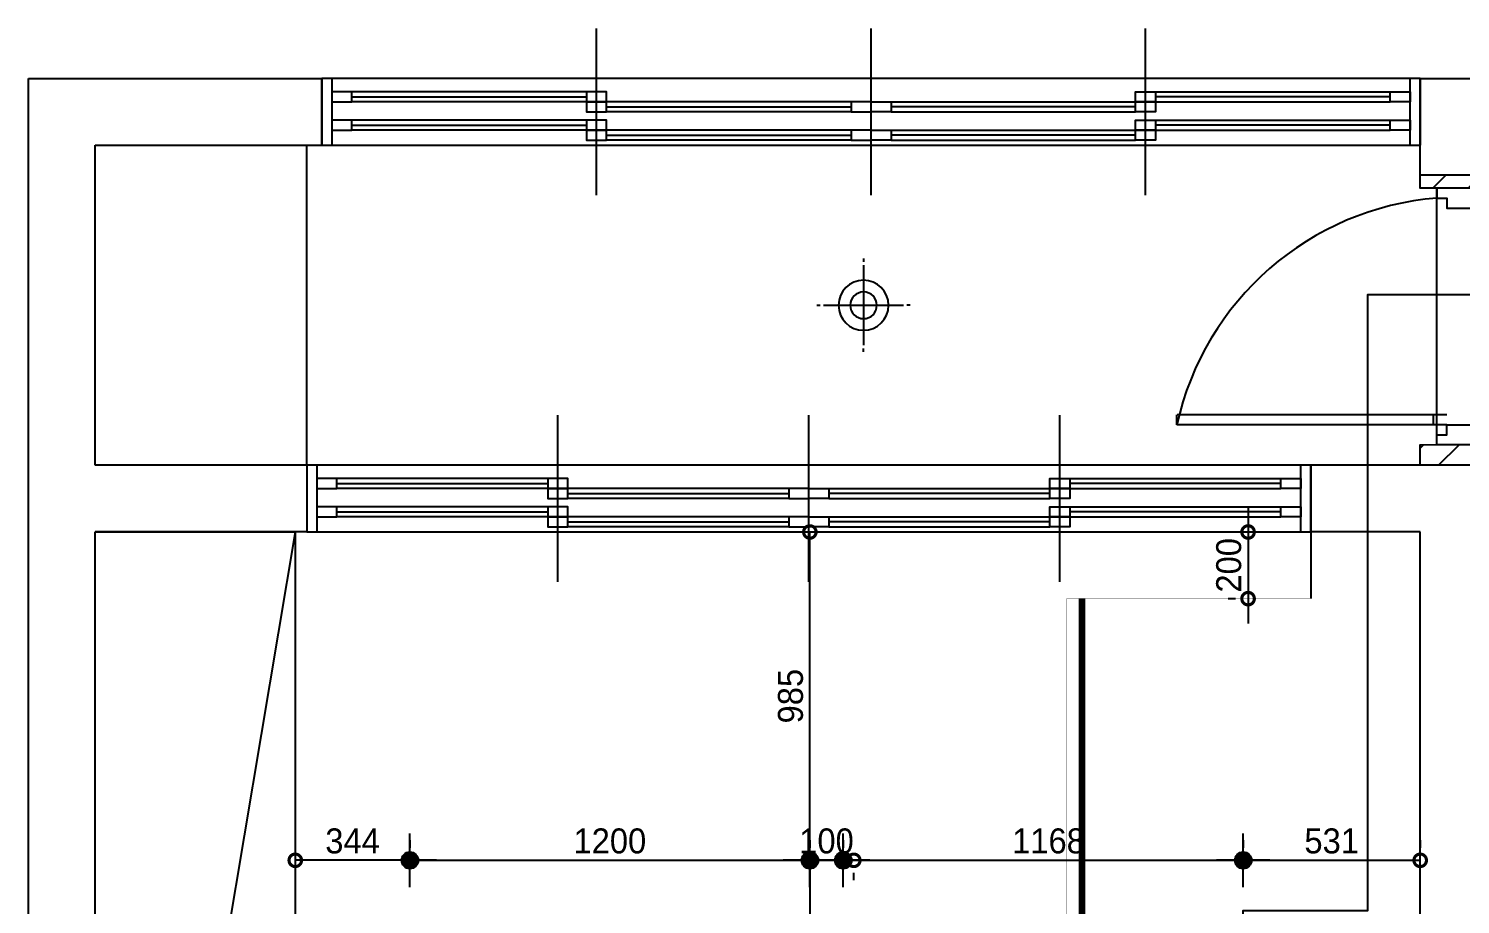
# Model space of a CAD drawing. Header units: inches. Extents: x -4181 to 116552, y 25636 to 44656.
# Drawn here: x 38872 to 43168, y 37649 to 40276 of the extents above; entities that cross this region are included whole.
import ezdxf

# ---------------------------------------------------------------- set-up
doc = ezdxf.new("R2010")
doc.units = ezdxf.units.IN
doc.header["$LTSCALE"] = 50
doc.header["$MEASUREMENT"] = 0
doc.linetypes.add('HIDDEN', pattern=[0.375, 0.25, -0.125])
for name, color, linetype in [('02-wal', 2, 'Continuous'), ('03-WAL NEW', 3, 'Continuous'), ('07-dim wal', 5, 'Continuous'), ('3.기호.계단선', 30, 'Continuous'), ('6fur', 6, 'Continuous'), ('CEIL-DOOR', 6, 'Continuous'), ('CEIL-LIGHT', 7, 'Continuous'), ('CO-DOOR', 8, 'Continuous'), ('HAT', 5, 'Continuous'), ('RC-LIGHT', 7, 'Continuous'), ('U-LANP', 6, 'Continuous'), ('도면층2', 2, 'Continuous'), ('도면층4', 4, 'Continuous'), ('도면층5', 5, 'Continuous')]:
    doc.layers.add(name, color=color, linetype=linetype)
doc.styles.add('스타일1', font='HY울릉도M.TTF')
doc.linetypes.add('FENCELINE1', pattern='A,0.25,-0.1,[133,ltypeshp.shx,S=0.1,R=0,X=-0.1,Y=0],-0.1,1', length=1.45)
doc.dimstyles.new('30', dxfattribs={"dimscale": 30, "dimtxt": 2.5, "dimasz": 2.5, "dimexe": 1.25, "dimexo": 2, "dimtad": 1, "dimdec": 0, "dimtxsty": '스타일1', "dimblk": 'DOTSMALL', "dimcen": 2.5, "dimclrd": 1, "dimclre": 1, "dimclrt": 2, "dimadec": 0, "dimazin": 0, "dimtfac": 1, "dimtix": 1, "dimtmove": 0, "dimatfit": 3, "dimldrblk": 'DOTSMALL', "dimfxl": 1.25, "dimarcsym": 0})

# ---------------------------------------------------------------- blocks, each defined once
blk = doc.blocks.new('asfsd')
at = {"layer": '07-dim wal', "transparency": 33554687}
h = blk.add_hatch(dxfattribs=at)
h.set_pattern_fill('ANSI31', color=3, scale=600)
h.paths.add_polyline_path([(18155.6, 40089.2), (18156, 40221.5), (18153.6, 40221.1), (18115.6, 40213.7), (18115.6, 40129.2), (17915.6, 40128.7), (17915.6, 40089.2), (17965.6, 40089.2)])
h = blk.add_hatch(dxfattribs=at)
h.set_pattern_fill('ANSI31', color=3, scale=600)
h.paths.add_polyline_path([(18265.6, 37903.4), (18265.6, 39319.5), (18165.6, 39319.4), (18165.6, 39319.2), (18015.6, 39319.2), (17915.6, 39318.9), (17915.6, 39257.4), (18115.6, 39257.4), (18115.6, 37903.4)])
h.paths.add_polyline_path([(18115.6, 35287.4), (18265.6, 35287.4), (18265.6, 36703.4), (18115.6, 36703.4)])
at = {"layer": '02-wal'}
for p, q in [((13740.6, 40417.4), (14620.6, 40417.4)), ((13740.6, 35487.4), (13740.6, 40417.4)), ((14620.6, 40217.4), (14620.6, 40417.4)), ((17915.6, 40417.4), (18115.6, 40417.4)), ((13940.6, 40217.4), (14620.6, 40217.4)), ((13940.6, 39257.4), (13940.6, 40217.4)), ((17915.6, 40128.7), (17915.6, 40217.4)), ((17915.6, 40128.7), (18115.6, 40129.2)), ((14575.6, 39257.4), (13940.6, 39257.4)), ((14575.6, 39257.4), (14575.6, 39057.4)), ((17587.6, 39057.4), (17587.6, 39257.4)), ((18115.6, 39257.4), (17587.6, 39257.4)), ((13940.6, 35487.4), (13940.6, 39057.4)), ((14575.6, 39057.4), (13940.6, 39057.4)), ((17915.6, 39057.4), (17587.6, 39057.4)), ((17915.6, 35487.4), (17915.6, 39057.4))]:
    blk.add_line(p, q, dxfattribs=at)
at = {"layer": '03-WAL NEW'}
for points in [[(18115.6, 40089.2), (17915.6, 40089.2), (17915.6, 40128.7), (18115.6, 40129.2)], [(18115.6, 39257.4), (17915.6, 39257.4), (17915.6, 39318.9), (18115.6, 39319.4)]]:
    blk.add_lwpolyline(points, dxfattribs=at)
at = {"layer": 'CO-DOOR'}
for p, q in [((17965.6, 39319.2), (17965.6, 40089.2)), ((17185.6, 39379.2), (17185.6, 39409.2)), ((17995.6, 39409.2), (17186.2, 39409.2)), ((17955.6, 39379.2), (17955.6, 39409.2)), ((17995.6, 39379.2), (17185.6, 39379.2))]:
    blk.add_line(p, q, dxfattribs=at)
for points in [[(17965.6, 40089.2), (17965.6, 40059.2), (17995.6, 40059.2), (17995.6, 40029.2), (18135.6, 40029.2), (18135.6, 40059.2), (18165.6, 40059.2), (18165.6, 40089.2), (17965.6, 40089.2)], [(17965.6, 39319.2), (17965.6, 39349.2), (17995.6, 39349.2), (17995.6, 39379.2), (18135.6, 39379.2), (18135.6, 39349.2), (18165.6, 39349.2), (18165.6, 39319.2), (17965.6, 39319.2)]]:
    blk.add_lwpolyline(points, dxfattribs=at)
blk.add_arc((18035.7, 39191.4), 870.5, 94.6157, 167.5478, dxfattribs=at)
at = {"layer": '도면층2'}
for p, q in [((14620.6, 40417.4), (14620.6, 40217.4)), ((17915.6, 40417.4), (17915.6, 40217.4)), ((14575.6, 39257.4), (14575.6, 39057.4)), ((17587.6, 39257.4), (17587.6, 39057.4))]:
    blk.add_line(p, q, dxfattribs=at)
at = {"layer": '도면층4'}
for p, q in [((15444.4, 40067.4), (15444.4, 40567.4)), ((16268.1, 40067.4), (16268.1, 40567.4)), ((17091.9, 40067.4), (17091.9, 40567.4)), ((17915.6, 40417.4), (14620.6, 40417.4)), ((14620.6, 40417.4), (14620.6, 40217.4)), ((14650.6, 40417.4), (14650.6, 40217.4)), ((17885.6, 40217.4), (17885.6, 40417.4)), ((17915.6, 40217.4), (17915.6, 40417.4)), ((14710.6, 40362.4), (15414.4, 40362.4)), ((17825.6, 40362.4), (17121.9, 40362.4)), ((15474.4, 40332.4), (16208.1, 40332.4)), ((17061.9, 40332.4), (16328.1, 40332.4)), ((14710.6, 40277.4), (15414.4, 40277.4)), ((17825.6, 40277.4), (17121.9, 40277.4)), ((14620.6, 40217.4), (17915.6, 40217.4)), ((15474.4, 40247.4), (16208.1, 40247.4)), ((17061.9, 40247.4), (16328.1, 40247.4)), ((15328.6, 38907.4), (15328.6, 39407.4)), ((16081.6, 38907.4), (16081.6, 39407.4)), ((16834.6, 38907.4), (16834.6, 39407.4)), ((17587.6, 39257.4), (14575.6, 39257.4)), ((14575.6, 39257.4), (14575.6, 39057.4)), ((14605.6, 39257.4), (14605.6, 39057.4)), ((17557.6, 39057.4), (17557.6, 39257.4)), ((17587.6, 39057.4), (17587.6, 39257.4)), ((14665.6, 39202.4), (15298.6, 39202.4)), ((17497.6, 39202.4), (16864.6, 39202.4)), ((15358.6, 39172.4), (16021.6, 39172.4)), ((16804.6, 39172.4), (16141.6, 39172.4)), ((14665.6, 39117.4), (15298.6, 39117.4)), ((17497.6, 39117.4), (16864.6, 39117.4)), ((14575.6, 39057.4), (17587.6, 39057.4)), ((15358.6, 39087.4), (16021.6, 39087.4)), ((16804.6, 39087.4), (16141.6, 39087.4))]:
    blk.add_line(p, q, dxfattribs=at)
for points in [[(14650.6, 40377.4), (14650.6, 40347.4), (14710.6, 40347.4), (14710.6, 40377.4)], [(15414.4, 40377.4), (15414.4, 40347.4), (15474.4, 40347.4), (15474.4, 40377.4)], [(17121.9, 40377.4), (17121.9, 40347.4), (17061.9, 40347.4), (17061.9, 40377.4)], [(17885.6, 40377.4), (17885.6, 40347.4), (17825.6, 40347.4), (17825.6, 40377.4)], [(15414.4, 40347.4), (15414.4, 40317.4), (15474.4, 40317.4), (15474.4, 40347.4)], [(16208.1, 40347.4), (16208.1, 40317.4), (16268.1, 40317.4), (16268.1, 40347.4)], [(16328.1, 40347.4), (16328.1, 40317.4), (16268.1, 40317.4), (16268.1, 40347.4)], [(17121.9, 40347.4), (17121.9, 40317.4), (17061.9, 40317.4), (17061.9, 40347.4)], [(14650.6, 40292.4), (14650.6, 40262.4), (14710.6, 40262.4), (14710.6, 40292.4)], [(15414.4, 40292.4), (15414.4, 40262.4), (15474.4, 40262.4), (15474.4, 40292.4)], [(17121.9, 40292.4), (17121.9, 40262.4), (17061.9, 40262.4), (17061.9, 40292.4)], [(17885.6, 40292.4), (17885.6, 40262.4), (17825.6, 40262.4), (17825.6, 40292.4)], [(15414.4, 40262.4), (15414.4, 40232.4), (15474.4, 40232.4), (15474.4, 40262.4)], [(16208.1, 40262.4), (16208.1, 40232.4), (16268.1, 40232.4), (16268.1, 40262.4)], [(16328.1, 40262.4), (16328.1, 40232.4), (16268.1, 40232.4), (16268.1, 40262.4)], [(17121.9, 40262.4), (17121.9, 40232.4), (17061.9, 40232.4), (17061.9, 40262.4)], [(14605.6, 39217.4), (14605.6, 39187.4), (14665.6, 39187.4), (14665.6, 39217.4)], [(15298.6, 39217.4), (15298.6, 39187.4), (15358.6, 39187.4), (15358.6, 39217.4)], [(15298.6, 39187.4), (15298.6, 39157.4), (15358.6, 39157.4), (15358.6, 39187.4)], [(16021.6, 39187.4), (16021.6, 39157.4), (16081.6, 39157.4), (16081.6, 39187.4)], [(16141.6, 39187.4), (16141.6, 39157.4), (16081.6, 39157.4), (16081.6, 39187.4)], [(16864.6, 39217.4), (16864.6, 39187.4), (16804.6, 39187.4), (16804.6, 39217.4)], [(16864.6, 39187.4), (16864.6, 39157.4), (16804.6, 39157.4), (16804.6, 39187.4)], [(17557.6, 39217.4), (17557.6, 39187.4), (17497.6, 39187.4), (17497.6, 39217.4)], [(14605.6, 39132.4), (14605.6, 39102.4), (14665.6, 39102.4), (14665.6, 39132.4)], [(15298.6, 39132.4), (15298.6, 39102.4), (15358.6, 39102.4), (15358.6, 39132.4)], [(16864.6, 39132.4), (16864.6, 39102.4), (16804.6, 39102.4), (16804.6, 39132.4)], [(17557.6, 39132.4), (17557.6, 39102.4), (17497.6, 39102.4), (17497.6, 39132.4)], [(15298.6, 39102.4), (15298.6, 39072.4), (15358.6, 39072.4), (15358.6, 39102.4)], [(16021.6, 39102.4), (16021.6, 39072.4), (16081.6, 39072.4), (16081.6, 39102.4)], [(16141.6, 39102.4), (16141.6, 39072.4), (16081.6, 39072.4), (16081.6, 39102.4)], [(16864.6, 39102.4), (16864.6, 39072.4), (16804.6, 39072.4), (16804.6, 39102.4)]]:
    blk.add_lwpolyline(points, close=True, dxfattribs=at)
at = {"layer": '도면층5'}
for p, q in [((15414.4, 40377.4), (14710.6, 40377.4)), ((17121.9, 40377.4), (17825.6, 40377.4)), ((15414.4, 40347.4), (14710.6, 40347.4)), ((16208.1, 40347.4), (15474.4, 40347.4)), ((16328.1, 40347.4), (17061.9, 40347.4)), ((17121.9, 40347.4), (17825.6, 40347.4)), ((15414.4, 40292.4), (14710.6, 40292.4)), ((16208.1, 40317.4), (15474.4, 40317.4)), ((16328.1, 40317.4), (17061.9, 40317.4)), ((17121.9, 40292.4), (17825.6, 40292.4)), ((15414.4, 40262.4), (14710.6, 40262.4)), ((16208.1, 40262.4), (15474.4, 40262.4)), ((16328.1, 40262.4), (17061.9, 40262.4)), ((17121.9, 40262.4), (17825.6, 40262.4)), ((16208.1, 40232.4), (15474.4, 40232.4)), ((16328.1, 40232.4), (17061.9, 40232.4)), ((15298.6, 39217.4), (14665.6, 39217.4)), ((15298.6, 39187.4), (14665.6, 39187.4)), ((16021.6, 39187.4), (15358.6, 39187.4)), ((16141.6, 39187.4), (16804.6, 39187.4)), ((16864.6, 39217.4), (17497.6, 39217.4)), ((16864.6, 39187.4), (17497.6, 39187.4)), ((15298.6, 39132.4), (14665.6, 39132.4)), ((16021.6, 39157.4), (15358.6, 39157.4)), ((16141.6, 39157.4), (16804.6, 39157.4)), ((16864.6, 39132.4), (17497.6, 39132.4)), ((15298.6, 39102.4), (14665.6, 39102.4)), ((16021.6, 39102.4), (15358.6, 39102.4)), ((16141.6, 39102.4), (16804.6, 39102.4)), ((16864.6, 39102.4), (17497.6, 39102.4)), ((16021.6, 39072.4), (15358.6, 39072.4)), ((16141.6, 39072.4), (16804.6, 39072.4))]:
    blk.add_line(p, q, dxfattribs=at)
blk = doc.blocks.new('cjswjdeh')
at = {"layer": '6fur', "color": 8}
for p, q in [((39707.4, 38965.7), (39707.4, 39925.7)), ((39672.4, 38765.7), (39072.4, 35195.7))]:
    blk.add_line(p, q, dxfattribs=at)
blk.add_lwpolyline([(39072.4, 38765.7), (39672.4, 38765.7), (39672.4, 35195.7), (39072.4, 35195.7), (39072.4, 38765.7)], dxfattribs=at)
at = {"layer": '6fur'}
blk.add_blockref('asfsd', (25131.8, -291.7), dxfattribs=at)
blk = doc.blocks.new('1')
at = {"linetype": 'Continuous'}
h = blk.add_hatch(color=4, dxfattribs=at)
h.dxf.hatch_style = 1
edge = h.paths.add_edge_path()
edge.add_arc((11539653.5, -14273503.8), 37.5, 0, 360)
at = {"color": 1, "linetype": 'Continuous'}
for p, q in [((11539653.5, -14273637.1), (11539653.5, -14273370.5)), ((11539520.2, -14273503.8), (11539786.8, -14273503.8))]:
    blk.add_line(p, q, dxfattribs=at)
at = {"color": 4, "linetype": 'Continuous'}
for radius in [41.5, 37.5]:
    blk.add_circle((11539653.5, -14273503.8), radius, dxfattribs=at)
blk = doc.blocks.new('_DOTSMALL')
at = {"color": 0, "linetype": 'ByBlock', "const_width": 0.5}
blk.add_lwpolyline([(-0.0625, 0, 1), (0.0625, 0, 1)], format="xyb", close=True, dxfattribs=at)
blk = doc.blocks.new('*D169')
at = {"layer": '07-dim wal', "color": 1, "lineweight": -2, "transparency": 16777216}
for p, q in [((41216.2, 37780.7), (41216.2, 36180.7)), ((41276.2, 37780.7), (41253.7, 37780.7)), ((41276.2, 36180.7), (41253.7, 36180.7))]:
    blk.add_line(p, q, dxfattribs=at)
at = {"layer": 'Defpoints', "color": 0, "transparency": 16777216}
for p in [(41216.2, 37780.7), (41216.2, 36180.7), (41216.2, 36180.7)]:
    blk.add_point(p, dxfattribs=at)
at = {"layer": '07-dim wal', "color": 1, "lineweight": -2, "transparency": 16777216, "xscale": 75, "yscale": 75, "zscale": 75}
for p, rotation in [((41216.2, 37780.7), 90), ((41216.2, 36180.7), 270)]:
    blk.add_blockref('_DOTSMALL', p, dxfattribs=dict(at, rotation=rotation))
at = {"layer": '07-dim wal', "color": 2, "transparency": 16777216, "insert": (41158.4, 36980.7), "char_height": 75, "attachment_point": 5, "rotation": 90, "style": '스타일1'}
blk.add_mtext('1600', dxfattribs=at)
blk = doc.blocks.new('*D170')
at = {"layer": '07-dim wal', "color": 1, "lineweight": -2, "transparency": 16777216}
for p, q in [((41216.2, 37840.7), (41216.2, 37818.2)), ((41316.2, 37840.7), (41316.2, 37818.2)), ((41141.2, 37780.7), (41391.2, 37780.7))]:
    blk.add_line(p, q, dxfattribs=at)
at = {"layer": 'Defpoints', "color": 0, "transparency": 16777216}
for p in [(41216.2, 37780.7), (41316.2, 37780.7), (41316.2, 37780.7)]:
    blk.add_point(p, dxfattribs=at)
at = {"layer": '07-dim wal', "color": 1, "lineweight": -2, "transparency": 16777216, "xscale": 75, "yscale": 75, "zscale": 75}
blk.add_blockref('_DOTSMALL', (41216.2, 37780.7), dxfattribs=at)
at = {"layer": '07-dim wal', "color": 1, "lineweight": -2, "transparency": 16777216, "xscale": 75, "yscale": 75, "zscale": 75, "rotation": 180}
blk.add_blockref('_DOTSMALL', (41316.2, 37780.7), dxfattribs=at)
at = {"layer": '07-dim wal', "color": 2, "transparency": 16777216, "insert": (41266.2, 37838.4), "char_height": 75, "attachment_point": 5, "style": '스타일1'}
blk.add_mtext('100', dxfattribs=at)
blk = doc.blocks.new('*D171')
at = {"layer": '07-dim wal', "color": 1, "lineweight": -2, "transparency": 16777216}
for p, q in [((40016.2, 37780.7), (41216.2, 37780.7)), ((40016.2, 37720.7), (40016.2, 37743.2)), ((41216.2, 37720.7), (41216.2, 37743.2))]:
    blk.add_line(p, q, dxfattribs=at)
at = {"layer": 'Defpoints', "color": 0, "transparency": 16777216}
for p in [(40016.2, 37780.7), (41216.2, 37780.7), (41216.2, 37780.7)]:
    blk.add_point(p, dxfattribs=at)
at = {"layer": '07-dim wal', "color": 1, "lineweight": -2, "transparency": 16777216, "xscale": 75, "yscale": 75, "zscale": 75, "rotation": 180}
blk.add_blockref('_DOTSMALL', (40016.2, 37780.7), dxfattribs=at)
at = {"layer": '07-dim wal', "color": 1, "lineweight": -2, "transparency": 16777216, "xscale": 75, "yscale": 75, "zscale": 75}
blk.add_blockref('_DOTSMALL', (41216.2, 37780.7), dxfattribs=at)
at = {"layer": '07-dim wal', "color": 2, "transparency": 16777216, "insert": (40616.2, 37838.4), "char_height": 75, "attachment_point": 5, "style": '스타일1'}
blk.add_mtext('1200', dxfattribs=at)
blk = doc.blocks.new('*D172')
at = {"layer": '07-dim wal', "color": 1, "lineweight": -2, "transparency": 16777216}
for p, q in [((41348.1, 37780.7), (42516.2, 37780.7)), ((41348.1, 37720.7), (41348.1, 37743.2)), ((42516.2, 37720.7), (42516.2, 37743.2))]:
    blk.add_line(p, q, dxfattribs=at)
at = {"layer": 'Defpoints', "color": 0, "transparency": 16777216}
for p in [(41348.1, 37780.7), (42516.2, 37780.7), (42516.2, 37780.7)]:
    blk.add_point(p, dxfattribs=at)
at = {"layer": '07-dim wal', "color": 1, "lineweight": -2, "transparency": 16777216, "xscale": 75, "yscale": 75, "zscale": 75, "rotation": 180}
blk.add_blockref('_DOTSMALL', (41348.1, 37780.7), dxfattribs=at)
at = {"layer": '07-dim wal', "color": 1, "lineweight": -2, "transparency": 16777216, "xscale": 75, "yscale": 75, "zscale": 75}
blk.add_blockref('_DOTSMALL', (42516.2, 37780.7), dxfattribs=at)
at = {"layer": '07-dim wal', "color": 2, "transparency": 16777216, "insert": (41932.2, 37838.5), "char_height": 75, "attachment_point": 5, "style": '스타일1'}
blk.add_mtext('1168', dxfattribs=at)
blk = doc.blocks.new('*D173')
at = {"layer": '07-dim wal', "color": 1, "lineweight": -2, "transparency": 16777216}
for p, q in [((42516.2, 37840.7), (42516.2, 37818.2)), ((43047.4, 37840.7), (43047.4, 37818.2)), ((42516.2, 37780.7), (43047.4, 37780.7))]:
    blk.add_line(p, q, dxfattribs=at)
at = {"layer": 'Defpoints', "color": 0, "transparency": 16777216}
for p in [(42516.2, 37780.7), (43047.4, 37780.7), (43047.4, 37780.7)]:
    blk.add_point(p, dxfattribs=at)
at = {"layer": '07-dim wal', "color": 1, "lineweight": -2, "transparency": 16777216, "xscale": 75, "yscale": 75, "zscale": 75, "rotation": 180}
blk.add_blockref('_DOTSMALL', (42516.2, 37780.7), dxfattribs=at)
at = {"layer": '07-dim wal', "color": 1, "lineweight": -2, "transparency": 16777216, "xscale": 75, "yscale": 75, "zscale": 75}
blk.add_blockref('_DOTSMALL', (43047.4, 37780.7), dxfattribs=at)
at = {"layer": '07-dim wal', "color": 2, "transparency": 16777216, "insert": (42781.8, 37838.4), "char_height": 75, "attachment_point": 5, "style": '스타일1'}
blk.add_mtext('531', dxfattribs=at)
blk = doc.blocks.new('*D174')
at = {"layer": '07-dim wal', "color": 1, "lineweight": -2, "transparency": 16777216}
for p, q in [((41156.2, 38765.7), (41178.7, 38765.7)), ((41216.2, 37780.7), (41216.2, 38765.7)), ((41156.2, 37780.7), (41178.7, 37780.7))]:
    blk.add_line(p, q, dxfattribs=at)
at = {"layer": 'Defpoints', "color": 0, "transparency": 16777216}
for p in [(41216.2, 38765.7), (41216.2, 38765.7), (41216.2, 37780.7)]:
    blk.add_point(p, dxfattribs=at)
at = {"layer": '07-dim wal', "color": 1, "lineweight": -2, "transparency": 16777216, "xscale": 75, "yscale": 75, "zscale": 75}
for p, rotation in [((41216.2, 38765.7), 90), ((41216.2, 37780.7), 270)]:
    blk.add_blockref('_DOTSMALL', p, dxfattribs=dict(at, rotation=rotation))
at = {"layer": '07-dim wal', "color": 2, "transparency": 16777216, "insert": (41158.5, 38273.2), "char_height": 75, "attachment_point": 5, "rotation": 90, "style": '스타일1'}
blk.add_mtext('985', dxfattribs=at)
blk = doc.blocks.new('*D176')
at = {"layer": '07-dim wal', "color": 1, "lineweight": -2, "transparency": 16777216}
for p, q in [((42531, 38840.7), (42531, 38490.7)), ((42471, 38765.7), (42493.5, 38765.7)), ((42471, 38565.7), (42493.5, 38565.7))]:
    blk.add_line(p, q, dxfattribs=at)
at = {"layer": 'Defpoints', "color": 0, "transparency": 16777216}
for p in [(42531, 38765.7), (42531, 38565.7), (42531, 38565.7)]:
    blk.add_point(p, dxfattribs=at)
at = {"layer": '07-dim wal', "color": 1, "lineweight": -2, "transparency": 16777216, "xscale": 75, "yscale": 75, "zscale": 75}
for p, rotation in [((42531, 38765.7), 270), ((42531, 38565.7), 90)]:
    blk.add_blockref('_DOTSMALL', p, dxfattribs=dict(at, rotation=rotation))
at = {"layer": '07-dim wal', "color": 2, "transparency": 16777216, "insert": (42473.3, 38665.7), "char_height": 75, "attachment_point": 5, "rotation": 90, "style": '스타일1'}
blk.add_mtext('200', dxfattribs=at)
blk = doc.blocks.new('매입등')
at = {"layer": 'HAT', "color": 1}
for p, q in [((0, 140), (0, 130)), ((0, 120), (0, -120)), ((-140, 0), (-130, 0)), ((120, 0), (-120, 0)), ((140, 0), (130, 0)), ((-140, 0), (-130, 0)), ((0, -140), (0, -130))]:
    blk.add_line(p, q, dxfattribs=at)
blk.add_circle((0, 0), 40, dxfattribs=at)
at = {"layer": 'U-LANP'}
blk.add_circle((0, 0), 75, dxfattribs=at)
blk = doc.blocks.new('A$C59950440')
at = {"layer": 'CEIL-DOOR'}
blk.add_blockref('매입등', (140, 140), dxfattribs=at)
blk = doc.blocks.new('*D208')
at = {"layer": '07-dim wal', "color": 1, "lineweight": -2, "transparency": 16777216}
for p, q in [((39672.4, 37840.7), (39672.4, 37818.2)), ((40016.2, 37840.7), (40016.2, 37818.2)), ((40016.2, 37780.7), (39672.4, 37780.7))]:
    blk.add_line(p, q, dxfattribs=at)
at = {"layer": 'Defpoints', "color": 0, "transparency": 16777216}
for p in [(39672.4, 37780.7), (39672.4, 37780.7), (40016.2, 37780.7)]:
    blk.add_point(p, dxfattribs=at)
at = {"layer": '07-dim wal', "color": 1, "lineweight": -2, "transparency": 16777216, "xscale": 75, "yscale": 75, "zscale": 75, "rotation": 180}
blk.add_blockref('_DOTSMALL', (39672.4, 37780.7), dxfattribs=at)
at = {"layer": '07-dim wal', "color": 1, "lineweight": -2, "transparency": 16777216, "xscale": 75, "yscale": 75, "zscale": 75}
blk.add_blockref('_DOTSMALL', (40016.2, 37780.7), dxfattribs=at)
at = {"layer": '07-dim wal', "color": 2, "transparency": 16777216, "insert": (39844.3, 37838.4), "char_height": 75, "attachment_point": 5, "style": '스타일1'}
blk.add_mtext('344', dxfattribs=at)

msp = doc.modelspace()

# ---------------------------------------------------------------- linework, layer by layer
at = {"layer": '3.기호.계단선', "linetype": 'FENCELINE1'}
msp.add_lwpolyline([(42516.2, 37515.1), (42516.2, 37630.5), (42890, 37630.5), (42890, 39478.6), (44841.5, 39478.6)], dxfattribs=at)
at = {"layer": 'CEIL-LIGHT'}
msp.add_line((42719.4, 38765.7), (42719.4, 38565.7), dxfattribs=at)
at = {"layer": 'CEIL-LIGHT', "color": 10, "linetype": 'HIDDEN', "ltscale": 10, "const_width": 20}
msp.add_lwpolyline([(42032.4, 38565.7), (42032.4, 35195.7)], dxfattribs=at)
at = {"layer": 'CEIL-LIGHT'}
msp.add_lwpolyline([(42719.4, 38565.7, 1, 1, 0), (41987, 38565.7, 1, 1, 0), (41982.4, 35195.7, 1, 1, 0)], format="xyseb", dxfattribs=at)

# ---------------------------------------------------------------- block references
at = {"layer": '07-dim wal'}
msp.add_blockref('cjswjdeh', (0, 0), dxfattribs=at)
at = {"layer": 'RC-LIGHT', "xscale": -1}
msp.add_blockref('A$C59950440', (41517.4, 39305.7), dxfattribs=at)
at = {"layer": 'RC-LIGHT', "xscale": 0.6024096385271789, "yscale": 0.6024096385271789, "zscale": 0.6024096385271789, "rotation": 89.99999999999999}
for p in [(-8558480, -6913817.8), (-8557280, -6913817.8), (-8557180, -6913817.8), (-8555980, -6913817.8)]:
    msp.add_blockref('1', p, dxfattribs=at)

# ---------------------------------------------------------------- dimensions: what is measured, and where the dimension line sits
at = {"layer": '07-dim wal'}
for base, p1, p2, angle, picture, middle in [((42531, 38565.7), (42531, 38765.7), (42531, 38565.7), 90, '*D176', (42473.3, 38665.7)), ((41216.2, 38765.7), (41216.2, 37780.7), (41216.2, 38765.7), 90, '*D174', (41158.5, 38273.2)), ((41216.2, 36180.7), (41216.2, 37780.7), (41216.2, 36180.7), 270, '*D169', (41158.4, 36980.7))]:
    dim = msp.add_linear_dim(base=base, p1=p1, p2=p2, angle=angle, dimstyle='30', dxfattribs=at)
    dim.commit()
    dim.dimension.update_dxf_attribs({"geometry": picture, "text_midpoint": middle})
for base, p1, p2, picture, middle in [((39672.4, 37780.7), (40016.2, 37780.7), (39672.4, 37780.7), '*D208', (39844.3, 37838.4)), ((41216.2, 37780.7), (40016.2, 37780.7), (41216.2, 37780.7), '*D171', (40616.2, 37838.4)), ((41316.2, 37780.7), (41216.2, 37780.7), (41316.2, 37780.7), '*D170', (41266.2, 37838.4)), ((42516.2, 37780.7), (41348.1, 37780.7), (42516.2, 37780.7), '*D172', (41932.2, 37838.5)), ((43047.4, 37780.7), (42516.2, 37780.7), (43047.4, 37780.7), '*D173', (42781.8, 37838.4))]:
    dim = msp.add_linear_dim(base=base, p1=p1, p2=p2, dimstyle='30', dxfattribs=at)
    dim.commit()
    dim.dimension.update_dxf_attribs({"geometry": picture, "text_midpoint": middle})

doc.saveas('drawing.dxf')
